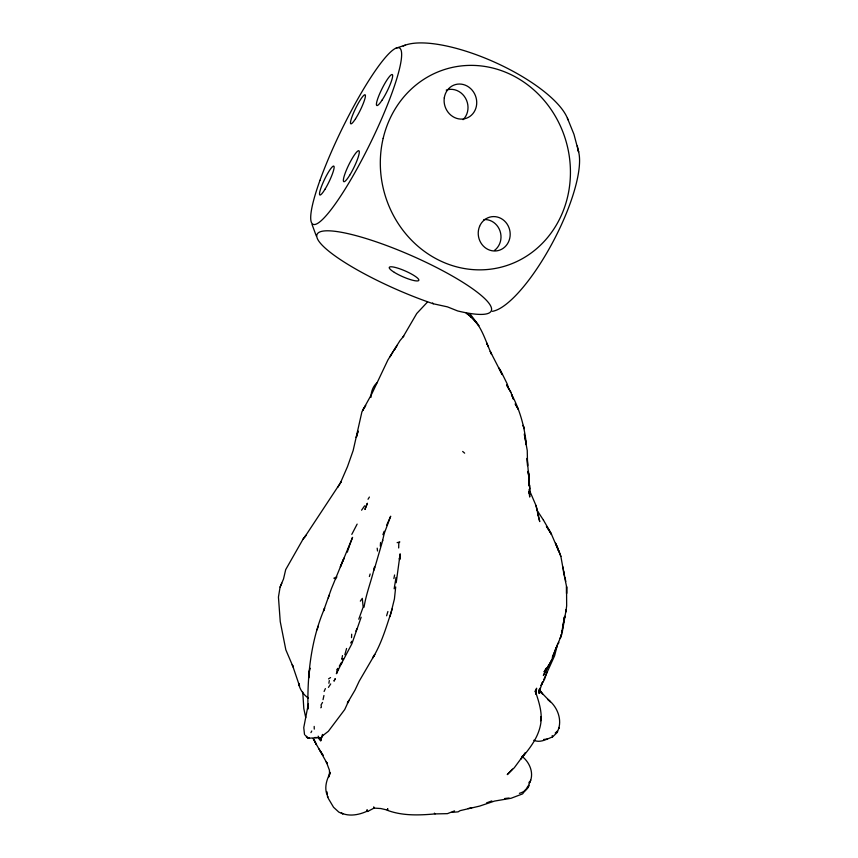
<?xml version="1.0" encoding="UTF-8"?>
<svg xmlns="http://www.w3.org/2000/svg" width="858" height="858" viewBox="0 0 858 858"><rect width="100%" height="100%" fill="white"/><g stroke="black" fill="none" stroke-linecap="round" stroke-linejoin="round"><path stroke-width="1.29" d="M398.68 547.972L398.798 543.189L399.785 541.913L397.125 542.664M533.794 740.25C540.315 743.253 546.567 739.07 552.52 736.958L557.314 732.389L559.019 727.477L558.73 728.528C561.893 717.749 556.52 705.641 547.586 699.227L550.375 701.801L539.392 690.443M351.523 637.655L351.705 634.201M380.319 546.224L380.566 542.46M519.412 793.339C524.452 791.805 530.062 788.32 529.021 782.185M395.699 586.936L394.423 598.948L390.058 616.57M529.879 489.017L529.043 482.078L529.879 489.017L529.697 497.039L529.139 492.653M370.978 397.329C370.999 391.838 372.93 386.315 377.112 382.625M565.883 612.022L566.13 609.738L561.969 633.815L552.316 657.442L556.713 646.567L554.826 651.469M314.264 729.128L314.189 726.415M342.556 659.759L341.902 658.89L342.492 655.576M400.203 555.791L399.742 559.523L400.139 553.839L396.214 582.743M396.031 577.445L394.144 588.792M328.904 683.3L329.3 680.555M564.135 619.379L564.51 616.805L562.387 629.225M539.993 688.116L539.478 693.479L539.446 689.542L539.607 692.856L539.221 689.961L539.628 691.773M563.652 621.814L562.473 628.388M387.441 810.338L387.687 808.837L387.441 810.338C402.713 816.001 419.262 815.304 435.103 813.91L447.415 813.652L454.536 810.896M565.948 611.432L566.655 605.898L566.548 586.572L563.524 571.782L564.65 576.286M322.479 734.427L320.753 740.765L317.921 737.59L314.757 737.505M564.156 619.551L564.779 616.237L564.103 619.583M393.886 578.592L394.594 574.978M342.986 813.824L341.345 813.052C349.367 816.719 359.009 814.864 366.763 811.346L367.085 809.705L367.696 811.454L374.045 808.097L380.78 808.526L387.097 809.995M323.037 699.656L323.938 695.495M561.057 635.027L560.306 638.47L561.143 634.684M561.69 632.153L562.247 629.633M561.54 632.818L562.011 630.694M303.153 538.974L306.006 535.371L303.153 538.974L285.693 569.637L283.515 579L280.094 587.087L278.442 597.071L280.244 621.589L285.832 649.828L293.136 666.966L292.288 664.66L299.549 686.057L298.713 683.279C299.528 689.306 303.464 694.637 308.333 698.133M304.493 734.351L303.753 727.616L308.344 703.946L307.99 709.073C307.185 674.871 310.971 639.843 324.646 608.204L323.509 610.971L331.392 588.749L352.563 537.344L348.552 548.112M346.578 648.466L344.83 654.74M364.049 607.196C366.184 593.404 371.578 580.351 374.592 566.87L374.088 570.012L382.797 540.186M529.751 782.507C534.341 773.348 529.729 762.258 522.029 756.359M358.773 619.197L363.159 607.089L362.291 598.358L360.328 601.147M557.775 643.382L554.59 655.802L543.779 679.611M382.378 541.355L384.309 533.279L390.69 516.216L386.679 525.171M336.947 672.769L337.934 669.337M392.278 608.805C386.744 625.418 381.982 642.749 372.801 657.85L374.774 654.482L359.234 681.123L355.03 690.068L347.372 703.131L348.906 700.45L344.723 709.555L328.357 731.306L322.447 735.874M347.351 552.123L348.68 547.597M369.38 576.533L370.13 573.991M361.154 617.234L351.898 643.757L341.066 664.274M386.615 615.776L387.891 611.518M539.682 690.025L538.749 693.092L542.653 681.831L541.033 685.542L544.444 679.579L547.007 672.039M317.063 629.804L318.393 625.954M328.303 597.908L329.29 595.098M319.937 180.394L321.246 176.823A98.155 15.841 -63.9 0 1 325.933 164.8A98.241 15.894 -63.9 0 1 343.404 126.105L345.431 122.104A98.155 15.841 -63.9 0 1 401.565 56.671A98.155 15.841 -63.9 0 1 340.444 196.407A98.155 15.841 -63.9 0 1 319.959 180.373M399.195 558.901L400.021 556.681M382.904 534.684L384.18 531.284M558.408 643.543L558.837 642.395M325.375 688.599L324.109 691.462M529.568 782.968L530.716 780.104M304.965 536.69L340.433 482.893L347.511 466.57L353.153 450.557L361.937 411.754L371.932 393.618L387.923 359.931L399.967 340.647L403.764 336.089L403.11 336.872L416.752 313.502L427.52 302.005M281.778 583.226L280.094 587.087M337.226 671.76L336.368 673.712L342.181 662.097M351.801 534.373L357.142 524.109M342.599 813.792L338.835 812.118L333.558 807.271L328.282 798.38L327.906 796.503M355.888 631.07L356.917 628.796M310.95 732.614L311.754 731.027M339.285 666.205L341.194 662.773M534.92 691.634L536.625 688.223L535.864 694.229L535.574 691.848C539.114 702.563 542.857 713.663 540.454 725.246C537.784 738.373 529.225 749.195 520.699 759.126L525.278 752.884L514.307 767.738L507.26 774.602L512.462 769.133M390.787 355.459L390.004 356.81L393.211 351.297M322.522 702.423L321.074 704.89L321.385 707.239L320.763 707.786M321.214 738.202L322.919 735.327M337.762 487.344L340.958 482.035L340.433 482.893M395.484 347.962L394.208 350.043L397.404 345.066M368.018 499.27L369.401 497.05M350.665 642.996L351.791 641.269M328.453 687.376L330.705 683.944M336.583 670.087L337.795 668.339M361.583 510.199L364.629 505.834M527.187 787.376L528.657 785.274M528.764 785.842L522.586 793.886L511.068 798.272L494.562 801.072L479.579 806.112L460.092 810.649L458.151 811.84L451.844 812.376M524.324 791.14L525.804 789.371M555.223 732.989L557.346 731.284M328.539 678.893L330.587 677.563M486.54 802.906L491.827 800.922M336.926 576.994L333.869 578.185L335.993 578.742M396.235 48.091L405.266 45.142M471.932 807.635L468.114 808.568M316.945 737.698L308.108 738.255L306.317 736.872L309.448 738.17L307.035 737.462M543.564 739.51L547.072 739.038M504.697 798.519L509.073 798.026M341.902 658.89L343.554 659.008M317.921 737.59L320.967 737.837L320.753 740.765L318.157 736.164M366.763 811.346L367.696 811.454M433.236 303.753L447.447 306.864L457.636 310.939A95.109 18.479 23.7 0 0 446.192 272.597A95.109 18.479 23.7 0 0 317.138 234.223A95.109 18.479 23.7 0 0 431.606 303.196L433.236 303.753L432.647 302.96M466.377 313.277C481.059 322.361 484.802 339.757 491.591 354.375L490.24 351.405L502.177 374.614L498.948 368.018L500.697 370.71L507.217 383.944L508.601 388.363M305.051 735.177L306.703 736.507M466.141 312.945L471.728 317.535L470.892 316.731L478.871 325.654L470.066 313.921M462.666 451.458L464.65 453.153M539.189 690.293L542.685 694.165L539.339 689.274M434.373 813.159L435.103 813.91M515.09 403.989L516.43 406.081M319.98 750.503L323.08 755.426M318.951 748.841L322.983 755.255M510.842 392.278L506.713 385.124L510.842 392.278L513.352 399.077L511.486 394.283C519.969 409.985 524.678 427.284 526.372 444.948L524.259 434.009M543.414 520.066L551.061 533.301L558.966 551.801L555.544 543.189L557.99 548.552M536.711 509.759L543.479 520.184M517.074 407.175L518.382 409.363L516.205 405.566M313.149 738.641L327.263 763.695L326.265 761.732L329.429 770.205L329.558 773.905L329.794 772.146L328.871 776.94L330.126 772.972C326.855 779.396 324.453 786.539 326.662 793.779M556.821 731.402L557.314 732.389M314.414 740.572L316.366 744.572L313.599 738.867M487.226 344.326L486.636 343.05L488.459 346.964M529.064 489.414L535.96 505.437L539.736 521.6L538.298 515.99M567.449 118.275L573.959 134.32L578.657 152.059M528.71 491.945L529.772 494.401L528.796 491.076M556.778 545.903L560.875 556.424L563.878 573.208L563.524 571.782M316.323 236.068L312.033 224.431M537.73 513.502L538.556 515.787L537.548 512.076L538.052 514.682M558.912 550.922L560.875 556.424M524.249 428.689L523.155 425.332L523.788 427.284M537.097 509.459L535.96 505.437M326.941 793.403L327.627 797.125M373.745 806.852L374.045 808.097M524.528 435.145L527.252 450.514L527.563 465.669L527.209 458.236L529.472 486.336L528.539 471.707M305.759 717.674L303.818 708.59L302.756 692.106M552.209 735.563L552.52 736.958M577.305 145.935L578.571 151.716M565.068 577.434L565.754 581.467M563.009 566.956L563.878 573.208M326.984 791.837L327.284 793.982M377.198 548.176L377.509 550.986M529.483 485.714L528.539 473.659L528.957 478.389M403.185 46.021A94.101 31.489 24.3 0 1 494.154 61.98A94.101 31.489 24.3 0 1 567.942 119.755M578.045 150.053A93.962 27.338 -62.4 0 1 552.927 241.935A93.962 27.338 -62.4 0 1 492.353 311.336M483.837 219.551A16.956 15.691 78.7 0 1 500.01 230.974A16.956 15.691 78.7 0 1 494.487 250.418M446.224 90.111A17.407 15.884 70 0 1 465.529 98.209A17.407 15.884 70 0 1 463.052 119.68M566.612 587.902L566.57 593.575L566.548 586.572L566.612 587.902M308.687 675.814L308.601 678.099L309.845 667.974L308.687 675.814M541.087 716.666L540.604 720.623L541.087 716.666M358.065 431.274L356.317 437.355L358.065 431.274M366.613 504.987L364.94 509.47L367.374 503.26L366.613 504.987M342.674 560.918L340.326 566.923L344.122 558.075L342.674 560.918M335.135 678.839L334.084 680.941L335.135 678.839M363.653 408.451L362.634 410.574L365.701 405.523L363.653 408.451M549.099 664.714L543.361 675.45L552.38 658.697L548.165 666.462L549.099 664.714M546.428 668.168L544.165 671.825L546.428 668.168M550.085 531.799L546.417 526.276L551.49 534.491L550.085 531.799M528.71 475.118L528.11 471.396L528.914 476.512L528.71 475.118M383.151 138.395A102.842 94.412 74.2 0 0 501.533 267.074A102.842 94.412 74.2 0 0 541.462 97.383A102.842 94.412 74.2 0 0 383.151 138.395M349.689 175.246A17.203 2.896 -64 0 0 358.912 150.772A17.203 2.896 -64 0 0 345.388 172.63A17.203 2.896 -64 0 0 349.689 175.246M382.175 99.978A17.31 2.842 -63.5 0 0 392.449 74.721A17.31 2.842 -63.5 0 0 378.968 95.431A17.31 2.842 -63.5 0 0 382.175 99.978M355.566 118.704A16.12 2.488 -63.8 0 0 365.283 95.002A16.12 2.488 -63.8 0 0 353.046 114.082A16.12 2.488 -63.8 0 0 355.566 118.704M325.075 189.135A16.045 2.542 -64.3 0 0 333.848 166.152A16.045 2.542 -64.3 0 0 321.514 186.401A16.045 2.542 -64.3 0 0 325.075 189.135M444.283 97.876A17.718 16.13 70.2 0 0 466.323 118.275A17.718 16.13 70.2 0 0 470.634 88.578A17.718 16.13 70.2 0 0 444.283 97.876M479.568 226.405A17.257 15.937 78.9 0 0 495.956 250.944A17.257 15.937 78.9 0 0 507.089 224.024A17.257 15.937 78.9 0 0 479.568 226.405M394.369 272.383A16.13 3.132 23.7 0 0 418.607 280.609A16.13 3.132 23.7 0 0 399.163 268.597A16.13 3.132 23.7 0 0 394.369 272.383"/></g></svg>
